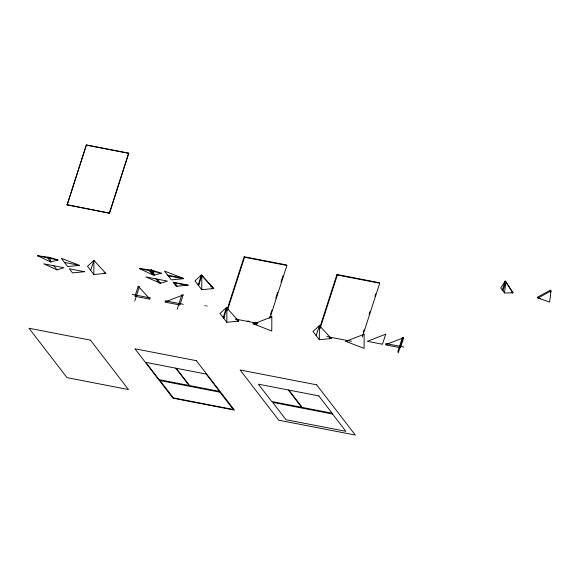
<?xml version="1.0" encoding="UTF-8"?>
<svg xmlns="http://www.w3.org/2000/svg" width="580" height="580" viewBox="0 0 580 580"><rect width="100%" height="100%" fill="white"/><g stroke="black" fill="none" stroke-linecap="round" stroke-linejoin="round"><path stroke-width="0.87" d="M93.829 274.543L93.909 260.362L87.493 266.307L93.829 274.543L105.77 273.354L93.909 260.362L90.661 270.425M201.753 289.732L201.833 275.551L201.39 274.971L194.967 280.923L201.753 289.732L213.686 288.543L201.39 274.971L198.135 285.034M226.809 322.277L226.889 308.096L226.446 307.523L220.023 313.468L226.809 322.277L238.743 321.095L237.35 319.478M269.729 316.89L271.396 316.238L271.839 316.818L271.759 330.992L253.482 323.952L253.039 323.372L255.236 322.516L257.455 323.437M319.319 339.728L319.406 325.547L312.982 331.492L319.319 339.728L331.26 338.539L319.406 325.547L316.151 335.61M504.527 292.965L505.869 281.851L505.231 281.032L500.721 288.028L504.527 292.965L513.01 292.864L505.869 281.851L502.94 290.906M67.055 204.776L86.376 144.949L128.724 153.156L109.562 213.194L67.055 204.776L109.562 213.194M67.215 204.979L86.376 144.949M109.403 212.983L128.724 153.156M134.749 301.063L139.468 286.469M177.19 309.263L181.903 294.669M198.585 285.614L201.833 275.551L213.686 288.543L211.91 288.195M223.641 318.166L226.889 308.096L238.743 321.095L236.966 320.747M227.041 309.72L244.151 256.73L286.505 264.944L286.911 265.473L269.801 318.464M227.447 310.257L244.564 257.266L244.151 256.73M270.49 314.512L271.875 310.242M275.739 298.272L277.668 292.291M280.981 282.032L282.917 276.051M319.826 327.468L336.944 274.478L379.291 282.685L379.704 283.221L362.312 337.067M319.964 328.853L337.357 275.014L336.944 274.478M363.283 332.26L364.11 329.694M369.076 314.309L369.91 311.743M374.876 296.358L375.702 293.799M397.721 352.017L402.433 337.43M398.293 352.763L403.006 338.176M502.309 290.087L505.231 281.032L513.01 292.864L511.335 292.537M550.471 292.603L551 290.95L550.369 290.13L537.37 297.236L538.001 298.055L549.659 302.071L551 290.95L538.001 298.055L540.524 298.548M271.839 316.818L253.482 323.952L257.041 324.64M57.028 269.896L63.931 267.735L43.79 263.827L57.028 269.896L53.86 265.785M160.529 283.272L167.431 281.104L145.885 276.928L160.529 283.272L157.361 279.154M57.971 260L50.859 262L37.584 255.773L49.757 257.411L57.971 260L37.584 255.773M161.349 273.202L154.215 275.137L152.779 274.84L139.461 268.591L151.569 270.019L161.349 273.202L139.461 268.591M79.583 265.379L67.65 266.568L61.306 258.339L79.583 265.379L64.474 262.45M183.237 278.704L171.296 279.894L164.517 271.085L182.794 278.132L183.237 278.704L168.127 275.775M254.743 323.205L253.039 323.372L254.816 323.72M347.514 341.192L345.803 341.359L364.08 348.406L364.16 334.225L345.803 341.359L347.587 341.707M86.536 145.152L128.883 153.367M337.357 275.014L379.704 283.221M244.564 257.266L286.911 265.473M167.685 275.203L182.794 278.132M210.496 286.643L212.265 286.984L211.823 286.411M156.332 279.371L157.745 279.647M173.449 282.692L186.745 285.273M158.869 282.67L160.283 282.938M103.987 273.006L105.77 273.354M165.213 300.788L183.338 304.304M385.736 343.548L403.868 347.065M132.341 294.444L150.466 297.961M247.769 321.008L249.53 321.349M326.852 336.552L351.56 341.337M235.828 319.145L257.882 323.423M235.552 319.196L237.321 319.536L236.879 318.957M224.402 317.818L223.191 317.586L226.446 307.523L228.223 309.474M329.483 338.191L331.26 338.539M269.932 316.81L270.374 317.383M202.333 276.007L202.775 276.587M227.389 308.56L227.831 309.14M198.527 283.83L198.969 284.41M223.583 316.383L224.025 316.955M206.668 305.624L207.111 306.196M204.863 305.269L205.305 305.849M180.982 277.776L181.424 278.356M168.889 275.435L169.331 276.015M174.275 282.431L177.19 286.223M155.955 278.879L159.123 282.996M138.207 286.23L134.959 296.293L150.06 299.222L138.207 286.23M183.157 294.915L179.909 304.978L164.807 302.049L183.157 294.915M385.707 334.181L382.452 344.244L367.35 341.315L385.707 334.181M403.687 337.669L400.439 347.732L385.33 344.803L403.687 337.669M151.569 270.019L149.756 270.758L152.779 274.84L151.569 270.019M151.721 270.613L150.111 271.244L151.547 271.541L153.192 270.925L151.721 270.613M153.047 270.331L151.184 271.056L154.215 275.137L153.047 270.331M49.757 257.411L47.821 257.897L50.859 262L49.757 257.411M84.462 271.715L72.522 272.904L69.353 268.786L84.462 271.715M188.174 285.128L176.24 286.317L173.072 282.199L188.174 285.128M90.436 340.148L29 328.244L67.026 377.638L128.463 389.55L90.436 340.148M196.374 360.688L134.937 348.783L172.963 398.177L234.4 410.089L196.374 360.688M316.665 384.83L240.127 369.989L278.791 420.21L355.33 435.051L316.665 384.83M175.74 368.162L145.776 362.348L159.101 379.661L189.065 385.468L175.74 368.162M206.212 374.071L176.248 368.256L189.573 385.57L219.537 391.377L206.212 374.071M288.347 389.992L258.39 384.185L271.715 401.498L301.673 407.305L288.347 389.992M318.819 395.901L288.862 390.093L302.187 407.407L332.144 413.214L318.819 395.901M219.943 392.182L160.065 380.567L173.391 397.88L233.262 409.487L219.943 392.182M332.55 414.011L272.68 402.404L286.005 419.717L345.876 431.324L332.55 414.011M154.128 274.768L152.685 274.463L149.894 270.7L151.329 271.005L154.128 274.768"/></g></svg>
